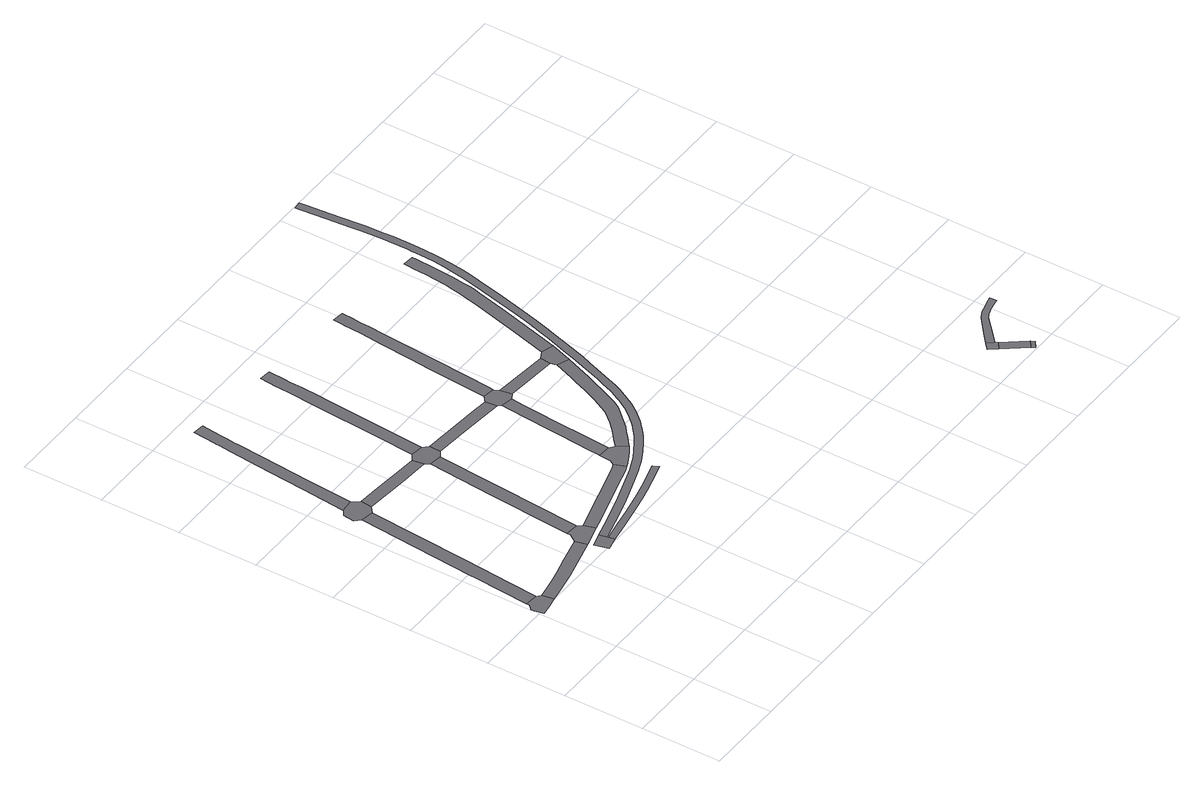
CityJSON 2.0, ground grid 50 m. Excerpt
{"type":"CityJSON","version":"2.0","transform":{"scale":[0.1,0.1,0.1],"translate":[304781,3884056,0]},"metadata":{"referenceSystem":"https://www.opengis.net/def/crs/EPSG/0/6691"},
"CityObjects":{
"road1":{"type":"Road","geometry":[{"type":"MultiSurface","lod":"1","boundaries":[[[0,1,2,3,4,5,6,7,8]]]}]},
"road2":{"type":"Road","attributes":{"RoadStructureAttribute.sectionType":"1"},"geometry":[{"type":"MultiSurface","lod":"1","boundaries":[[[9,10,11,2,1,12,13,14,15,16,17]]]}]},
"road3":{"type":"Road","attributes":{"RoadStructureAttribute.sectionType":"1"},"geometry":[{"type":"MultiSurface","lod":"1","boundaries":[[[18,19,20,21,22,23,24,25,26,27,28,0,8]]]}]},
"road4":{"type":"Road","geometry":[{"type":"MultiSurface","lod":"1","boundaries":[[[16,29,30,31,32,33,34,35,17]]]}]},
"road5":{"type":"Road","geometry":[{"type":"MultiSurface","lod":"1","boundaries":[[[36,37,38,39,40,41]]]}]},
"road6":{"type":"Road","geometry":[{"type":"MultiSurface","lod":"1","boundaries":[[[23,42,43,44,45,46,47,24]]]}]},
"road7":{"type":"Road","attributes":{"RoadStructureAttribute.sectionType":"1"},"geometry":[{"type":"MultiSurface","lod":"1","boundaries":[[[31,48,49,50,51,52,53,54,55,56,57,58,59,60,61,62,63,32]]]}]},
"road8":{"type":"Road","attributes":{"RoadStructureAttribute.sectionType":"1"},"geometry":[{"type":"MultiSurface","lod":"1","boundaries":[[[64,65,30,29,66,67,68,69]]]}]},
"road9":{"type":"Road","attributes":{"RoadStructureAttribute.sectionType":"1"},"geometry":[{"type":"MultiSurface","lod":"1","boundaries":[[[45,70,71,72,73,74,75,76,46]]]}]},
"road10":{"type":"Road","attributes":{"RoadStructureAttribute.sectionType":"1"},"geometry":[{"type":"MultiSurface","lod":"1","boundaries":[[[38,77,78,79,80,81,82,83,84,85,86,87,88,89,90,91,92,93,39]]]}]},
"road11":{"type":"Road","attributes":{"RoadStructureAttribute.sectionType":"1"},"geometry":[{"type":"MultiSurface","lod":"1","boundaries":[[[43,94,95,96,97,98,99,100,101,102,103,104,105,44]]]}]},
"road12":{"type":"Road","geometry":[{"type":"MultiSurface","lod":"1","boundaries":[[[106,107,108,109,110,69,68,74,73]]]}]},
"road13":{"type":"Road","attributes":{"RoadStructureAttribute.sectionType":"1"},"geometry":[{"type":"MultiSurface","lod":"1","boundaries":[[[111,112,113,114,115,116,117,118,119,120,121,122,123,124,110,109]]]}]},
"road14":{"type":"Road","attributes":{"RoadStructureAttribute.sectionType":"1"},"geometry":[{"type":"MultiSurface","lod":"1","boundaries":[[[125,126,108,107,127,128]]]}]},
"road15":{"type":"Road","geometry":[{"type":"MultiSurface","lod":"1","boundaries":[[[129,130,131,100,99,132,133,134,135,136,137,138]]]}]},
"road16":{"type":"Road","attributes":{"RoadStructureAttribute.sectionType":"1"},"geometry":[{"type":"MultiSurface","lod":"1","boundaries":[[[139,140,141,142,143,144,145,146,147,148,149,130,129]]]}]},
"road17":{"type":"Road","geometry":[{"type":"MultiSurface","lod":"1","boundaries":[[[150,151,152,125,128,144,143,153]]]}]},
"road18":{"type":"Road","attributes":{"RoadStructureAttribute.sectionType":"1"},"geometry":[{"type":"MultiSurface","lod":"1","boundaries":[[[154,155,156,157,158,159,160,161,162,163,164,165,166,138,137,167,168,169,170,171,172,173,174,175,176,177,178,179]]]}]},
"road19":{"type":"Road","attributes":{"RoadStructureAttribute.sectionType":"1"},"geometry":[{"type":"MultiSurface","lod":"1","boundaries":[[[180,181,182,183,184,185,186,187,188,189,190,191,192,193,194,195,196,197,198,199,200,201,202,203,204,205,206,207,208,209,210,211,212,213,214,215,216,217,218,219,220,221,222,223,224,225,226,227,228,229,230,231,232,233,234,235,236,237,238,239,240,241,242,243,244,245,246,247,248,249,250,251,252,253,254,255,256,257,258,259,260,261,262,263,264,265,266,267,268,269,270,271,272,273,274,275,276,277,278,279,280,281,282,283,284,285,286,287,41,40]]]}]},
"road20":{"type":"Road","attributes":{"RoadStructureAttribute.sectionType":"1"},"geometry":[{"type":"MultiSurface","lod":"1","boundaries":[[[288,289,290,150,153]]]}]},
"road21":{"type":"Road","attributes":{"RoadStructureAttribute.sectionType":"1"},"geometry":[{"type":"MultiSurface","lod":"1","boundaries":[[[291,292,293,294,295,296,297,298,152,151,299,300,301,302,303,304,305,306,307]]]}]},
"road22":{"type":"Road","geometry":[{"type":"MultiSurface","lod":"1","boundaries":[[[308,309,310,311,290,289,154,179]]]}]},
"road23":{"type":"Road","attributes":{"RoadStructureAttribute.sectionType":"1"},"geometry":[{"type":"MultiSurface","lod":"1","boundaries":[[[312,313,314,315,316,317,318,319,320,321,310,309,322,323,324,325,326,327,328,329,330,331]]]}]},
"road24":{"type":"Road","geometry":[{"type":"MultiSurface","lod":"1","boundaries":[[[332,333,334,335,336]]]}]},
"road25":{"type":"Road","attributes":{"RoadStructureAttribute.sectionType":"1"},"geometry":[{"type":"MultiSurface","lod":"1","boundaries":[[[337,338,339,340,332,336]]]}]},
"road26":{"type":"Road","geometry":[{"type":"MultiSurface","lod":"1","boundaries":[[[339,338,341,342]]]}]},
"road27":{"type":"Road","attributes":{"RoadStructureAttribute.sectionType":"1"},"geometry":[{"type":"MultiSurface","lod":"1","boundaries":[[[343,344,345,346,347,348,349,350,351,334,333,352,353,354,355,356,357,358,359,360,361,362,363,364,365,366]]]}]}
},
"vertices":[
[141,1074,0],[115,1094,0],[36,1101,0],[35,1085,0],[35,1081,0],[8,1055,0],[20,979,0],[91,990,0],[153,1000,0],
[105,1865,0],[70,1482,0],[67,1451,0],[134,1278,0],[152,1475,0],[162,1582,0],[190,1915,0],[217,2223,0],[137,2233,0],
[170,1003,0],[217,1011,0],[299,1027,0],[368,1041,0],[474,1066,0],[639,1106,0],[618,1178,0],[456,1139,0],[352,1115,0],[285,1100,0],[204,1085,0],
[256,2254,0],[264,2324,0],[231,2371,0],[148,2362,0],[141,2357,0],[116,2338,0],[107,2269,0],
[650,1076,0],[673,989,0],[758,1006,0],[750,1045,0],[748,1052,0],[736,1099,0],
[695,1120,0],[779,1143,0],[760,1215,0],[735,1242,0],[654,1249,0],[652,1226,0],
[256,2664,0],[284,2978,0],[300,3139,0],[301,3177,0],[306,3219,0],[309,3252,0],[317,3320,0],[325,3390,0],[254,3399,0],[239,3253,0],[238,3247,0],[236,3225,0],[229,3141,0],[210,2957,0],[191,2763,0],[177,2642,0],
[535,2302,0],[409,2314,0],[402,2241,0],[529,2230,0],[716,2216,0],[705,2287,0],
[743,1332,0],[752,1442,0],[785,1823,0],[817,2178,0],[736,2187,0],[698,1766,0],[661,1339,0],
[802,1015,0],[883,1029,0],[990,1047,0],[1044,1057,0],[1119,1073,0],[1218,1096,0],[1267,1109,0],[1402,1146,0],[1385,1182,0],[1382,1181,0],[1257,1148,0],[1208,1135,0],[1110,1112,0],[1036,1097,0],[984,1087,0],[876,1069,0],[795,1054,0],
[820,1154,0],[1037,1215,0],[1207,1261,0],[1256,1275,0],[1278,1283,0],[1304,1293,0],[1276,1363,0],[1252,1353,0],[1233,1347,0],[1187,1333,0],[1017,1287,0],[800,1226,0],
[828,2186,0],[852,2203,0],[858,2275,0],[827,2306,0],[748,2316,0],
[848,2573,0],[879,2942,0],[884,3012,0],[891,3124,0],[894,3200,0],[898,3239,0],[907,3344,0],[834,3351,0],[823,3241,0],[823,3238,0],[816,3126,0],[806,3018,0],[804,2992,0],[767,2545,0],
[1336,2232,0],[1248,2240,0],[1083,2183,0],[1344,2159,0],
[1379,1460,0],[1301,1466,0],[1295,1392,0],[1311,1296,0],[1356,1318,0],[1380,1331,0],[1413,1350,0],[1443,1370,0],[1456,1380,0],[1410,1440,0],
[1399,1708,0],[1401,1730,0],[1427,2035,0],[1432,2087,0],[1436,2127,0],[1361,2139,0],[1357,2094,0],[1333,1824,0],[1325,1736,0],[1306,1534,0],[1302,1478,0],
[1461,2221,0],[1446,2251,0],[1371,2261,0],[1474,2148,0],
[1813,2081,0],[1763,1954,0],[1747,1915,0],[1714,1835,0],[1678,1753,0],[1627,1651,0],[1606,1624,0],[1592,1608,0],[1565,1578,0],[1526,1539,0],[1502,1517,0],[1460,1481,0],[1416,1444,0],[1463,1386,0],[1508,1423,0],[1551,1460,0],[1578,1484,0],[1618,1525,0],[1689,1600,0],[1702,1619,0],[1720,1651,0],[1734,1680,0],[1767,1756,0],[1800,1832,0],[1822,1885,0],[1887,2052,0],
[877,1086,0],[941,1104,0],[1067,1142,0],[1126,1160,0],[1244,1200,0],[1305,1221,0],[1335,1233,0],[1357,1242,0],[1366,1246,0],[1380,1252,0],[1407,1264,0],[1458,1293,0],[1515,1327,0],[1542,1346,0],[1565,1361,0],[1608,1395,0],[1646,1429,0],[1664,1446,0],[1682,1466,0],[1716,1506,0],[1747,1548,0],[1762,1570,0],[1788,1614,0],[1800,1636,0],[1824,1685,0],[1835,1709,0],[1842,1726,0],[1864,1781,0],[1878,1817,0],[1923,1943,0],[1946,2006,0],[1978,2101,0],[2018,2226,0],[2037,2289,0],[2064,2383,0],[2090,2482,0],[2140,2679,0],[2175,2828,0],[2192,2902,0],[2200,2948,0],[2214,3040,0],[2222,3120,0],[2225,3160,0],[2227,3203,0],[2227,3210,0],[2229,3266,0],[2229,3276,0],[2229,3290,0],[2229,3417,0],[2227,3480,0],[2222,3591,0],[2218,3647,0],[2203,3815,0],[2190,3953,0],[2185,3998,0],[2137,3993,0],[2142,3949,0],[2155,3810,0],[2170,3643,0],[2174,3588,0],[2179,3479,0],[2181,3416,0],[2181,3290,0],[2181,3284,0],[2181,3274,0],[2179,3211,0],[2179,3205,0],[2177,3162,0],[2175,3124,0],[2166,3046,0],[2153,2956,0],[2145,2912,0],[2129,2838,0],[2094,2691,0],[2044,2494,0],[2018,2396,0],[1991,2302,0],[1972,2240,0],[1932,2117,0],[1900,2022,0],[1878,1959,0],[1833,1833,0],[1819,1798,0],[1797,1744,0],[1791,1728,0],[1780,1705,0],[1757,1658,0],[1746,1637,0],[1721,1595,0],[1708,1576,0],[1679,1536,0],[1646,1498,0],[1630,1480,0],[1613,1464,0],[1577,1432,0],[1536,1400,0],[1515,1385,0],[1489,1368,0],[1434,1334,0],[1385,1307,0],[1361,1295,0],[1318,1278,0],[1288,1266,0],[1228,1245,0],[1111,1206,0],[1053,1188,0],[927,1150,0],[865,1133,0],
[1672,2130,0],[1801,2119,0],[1808,2186,0],
[1464,3296,0],[1464,3289,0],[1457,3227,0],[1457,3223,0],[1449,3110,0],[1433,2964,0],[1416,2770,0],[1404,2638,0],[1451,2274,0],[1484,2639,0],[1493,2764,0],[1511,3001,0],[1522,3108,0],[1524,3167,0],[1530,3225,0],[1535,3282,0],[1536,3290,0],
[1890,2058,0],[1933,2187,0],[1858,2210,0],[1812,2186,0],
[2065,3214,0],[2061,3173,0],[2057,3095,0],[2043,2956,0],[2039,2922,0],[2032,2885,0],[2021,2838,0],[2009,2787,0],[1997,2733,0],[1920,2433,0],[2044,2589,0],[2088,2768,0],[2100,2816,0],[2105,2846,0],[2110,2890,0],[2118,2958,0],[2131,3093,0],[2138,3212,0],[2139,3237,0],[2068,3241,0],
[3286,204,0],[3275,219,0],[3245,257,0],[3202,220,0],[3242,170,0],
[3311,77,0],[3345,32,0],[3390,65,0],[3356,111,0],
[3362,10,0],[3403,41,0],
[3529,439,0],[3478,425,0],[3457,419,0],[3451,416,0],[3441,412,0],[3428,405,0],[3421,401,0],[3412,395,0],[3311,312,0],[3339,278,0],[3410,344,0],[3425,357,0],[3434,364,0],[3441,368,0],[3450,373,0],[3452,374,0],[3465,379,0],[3479,384,0],[3494,389,0],[3505,392,0],[3515,394,0],[3529,397,0],[3579,405,0],[3574,447,0]
]}
